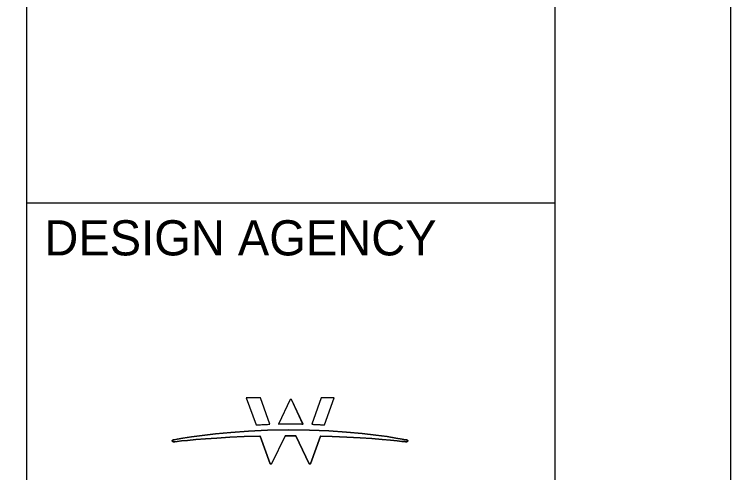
# Model space of a CAD drawing. Extents: x 0 to 34, y 0 to 22.
# Drawn here: x 31.965 to 34, y 3.732 to 5.036 of the extents above; entities that cross this region are included whole.
import ezdxf

# ---------------------------------------------------------------- set-up
doc = ezdxf.new("R2010")
doc.units = 0
for name, color, linetype in [('SH_Border', 7, 'Continuous'), ('SH_Cut_Line', 7, 'Continuous'), ('SH_Data', 7, 'Continuous'), ('SH_Text', 7, 'Continuous')]:
    doc.layers.add(name, color=color, linetype=linetype)

msp = doc.modelspace()

# ---------------------------------------------------------------- linework, layer by layer
at = {"layer": 'SH_Border'}
for p, q in [((32, 0.5), (32, 21.5)), ((32, 4.5), (33.5, 4.5))]:
    msp.add_line(p, q, dxfattribs=at)
msp.add_lwpolyline([(1.5, 21.5), (33.5, 21.5), (33.5, 0.5), (1.5, 0.5)], close=True, dxfattribs=at)
at = {"layer": 'SH_Cut_Line'}
msp.add_lwpolyline([(0, 0), (34, 0), (34, 22), (0, 22)], close=True, dxfattribs=at)
at = {"layer": 'SH_Text'}
for points in [[(32.6638, 3.9447), (32.6232, 3.9447), (32.6514, 3.8679), (32.6561, 3.8682), (32.66, 3.8684), (32.6639, 3.8686), (32.6678, 3.8688), (32.6717, 3.869), (32.6757, 3.8692), (32.6797, 3.8694), (32.6837, 3.8695), (32.6878, 3.8697), (32.6909, 3.8698)], [(32.7519, 3.9402), (32.7481, 3.9402), (32.7154, 3.8705), (32.7156, 3.8705), (32.7173, 3.8706), (32.7191, 3.8706), (32.7208, 3.8706), (32.7225, 3.8706), (32.7243, 3.8707), (32.726, 3.8707), (32.7278, 3.8707), (32.7295, 3.8707), (32.7313, 3.8708), (32.7331, 3.8708), (32.7348, 3.8708), (32.7366, 3.8708), (32.7384, 3.8708), (32.7401, 3.8708), (32.7419, 3.8708), (32.7437, 3.8709), (32.7455, 3.8709), (32.7473, 3.8709), (32.7491, 3.8709), (32.751, 3.8709), (32.7529, 3.8709), (32.7548, 3.8709), (32.7567, 3.8708), (32.7586, 3.8708), (32.7605, 3.8708), (32.7624, 3.8708), (32.7643, 3.8708), (32.7662, 3.8708), (32.7681, 3.8707), (32.77, 3.8707), (32.7719, 3.8707), (32.7737, 3.8707), (32.7756, 3.8706), (32.7775, 3.8706), (32.7793, 3.8706), (32.7812, 3.8705), (32.783, 3.8705), (32.7849, 3.8705), (32.7852, 3.8705)], [(32.8365, 3.9447), (32.8096, 3.8697), (32.8105, 3.8697), (32.8124, 3.8696), (32.8143, 3.8695), (32.8161, 3.8694), (32.818, 3.8694), (32.8198, 3.8693), (32.8217, 3.8692), (32.8235, 3.8691), (32.8254, 3.869), (32.8272, 3.869), (32.829, 3.8689), (32.8308, 3.8688), (32.8327, 3.8687), (32.8345, 3.8686), (32.8363, 3.8685), (32.8381, 3.8684), (32.8399, 3.8683), (32.8416, 3.8682), (32.8434, 3.8681), (32.8461, 3.8679), (32.8737, 3.9447)]]:
    msp.add_lwpolyline(points, close=True, dxfattribs=at)
for points in [[(32.6638, 3.9447), (32.6232, 3.9447), (32.6514, 3.8679), (32.6561, 3.8682), (32.66, 3.8684), (32.6639, 3.8686), (32.6678, 3.8688), (32.6717, 3.869), (32.6757, 3.8692), (32.6797, 3.8694), (32.6837, 3.8695), (32.6878, 3.8697), (32.6909, 3.8698), (32.6638, 3.9447)], [(32.7519, 3.9402), (32.7481, 3.9402), (32.7154, 3.8705), (32.7173, 3.8706), (32.7191, 3.8706), (32.7208, 3.8706), (32.7225, 3.8706), (32.7243, 3.8707), (32.726, 3.8707), (32.7278, 3.8707), (32.7295, 3.8707), (32.7313, 3.8708), (32.7331, 3.8708), (32.7348, 3.8708), (32.7366, 3.8708), (32.7384, 3.8708), (32.7401, 3.8708), (32.7419, 3.8708), (32.7437, 3.8709), (32.7455, 3.8709), (32.7473, 3.8709), (32.7491, 3.8709), (32.751, 3.8709), (32.7529, 3.8709), (32.7548, 3.8709), (32.7567, 3.8708), (32.7586, 3.8708), (32.7605, 3.8708), (32.7624, 3.8708), (32.7643, 3.8708), (32.7662, 3.8708), (32.7681, 3.8707), (32.77, 3.8707), (32.7719, 3.8707), (32.7737, 3.8707), (32.7756, 3.8706), (32.7775, 3.8706), (32.7793, 3.8706), (32.7812, 3.8705), (32.783, 3.8705), (32.7849, 3.8705), (32.7519, 3.9402)], [(32.8365, 3.9447), (32.8096, 3.8697), (32.8105, 3.8697), (32.8124, 3.8696), (32.8143, 3.8695), (32.8161, 3.8694), (32.818, 3.8694), (32.8198, 3.8693), (32.8217, 3.8692), (32.8235, 3.8691), (32.8254, 3.869), (32.8272, 3.869), (32.829, 3.8689), (32.8308, 3.8688), (32.8327, 3.8687), (32.8345, 3.8686), (32.8363, 3.8685), (32.8381, 3.8684), (32.8399, 3.8683), (32.8416, 3.8682), (32.8434, 3.8681), (32.8461, 3.8679), (32.8737, 3.9447), (32.8365, 3.9447)], [(32.662, 3.836), (32.6175, 3.8345), (32.5768, 3.8327), (32.5402, 3.8306), (32.5078, 3.8283), (32.4801, 3.8261), (32.4572, 3.824), (32.4396, 3.8222), (32.4273, 3.8209), (32.4208, 3.8201), (32.4193, 3.82), (32.4183, 3.82), (32.4173, 3.8201), (32.4164, 3.8202), (32.4155, 3.8204), (32.4148, 3.8207), (32.4141, 3.821), (32.4136, 3.8214), (32.4132, 3.8218), (32.413, 3.8222), (32.4129, 3.8227), (32.413, 3.8232), (32.4132, 3.8236), (32.4136, 3.824), (32.4142, 3.8244), (32.4148, 3.8247), (32.4156, 3.825), (32.4164, 3.8252), (32.4174, 3.8253), (32.419, 3.8256), (32.4273, 3.8271), (32.4438, 3.83), (32.4678, 3.8338), (32.4989, 3.8381), (32.5365, 3.8426), (32.5803, 3.8468), (32.6297, 3.8503), (32.6841, 3.8528), (32.7432, 3.8538), (32.8031, 3.8531), (32.8584, 3.8508), (32.9086, 3.8475), (32.9532, 3.8434), (32.9918, 3.839), (33.0239, 3.8346), (33.0491, 3.8307), (33.0668, 3.8276), (33.0765, 3.8257), (33.0788, 3.8253), (33.0798, 3.8252), (33.0806, 3.8249), (33.0814, 3.8247), (33.082, 3.8243), (33.0826, 3.824), (33.0829, 3.8236), (33.0832, 3.8232), (33.0833, 3.8227), (33.0832, 3.8222), (33.083, 3.8218), (33.0827, 3.8215), (33.0822, 3.8211), (33.0817, 3.8208), (33.0811, 3.8206), (33.0804, 3.8203), (33.0796, 3.8202), (33.0788, 3.82), (33.0779, 3.82), (33.0773, 3.82), (33.0772, 3.82), (33.0771, 3.82), (33.077, 3.82), (33.0768, 3.82), (33.0767, 3.82), (33.0766, 3.82), (33.0765, 3.82), (33.0764, 3.82), (33.0763, 3.82), (33.074, 3.8203), (33.066, 3.8212), (33.0524, 3.8227), (33.0334, 3.8246), (33.0094, 3.8267), (32.9806, 3.829), (32.9473, 3.8312), (32.9096, 3.8333), (32.868, 3.835), (32.836, 3.836), (32.8359, 3.836), (32.8358, 3.836), (32.8356, 3.836), (32.8354, 3.836), (32.8352, 3.836), (32.835, 3.836), (32.8348, 3.836), (32.8347, 3.836), (32.8061, 3.7569), (32.8025, 3.7569), (32.7649, 3.8371), (32.7648, 3.8371), (32.7646, 3.8371), (32.7644, 3.8371), (32.7641, 3.8371), (32.7639, 3.8371), (32.7636, 3.8371), (32.7633, 3.8371), (32.7632, 3.8371), (32.7631, 3.8371), (32.762, 3.8371), (32.7605, 3.8371), (32.759, 3.8371), (32.7576, 3.8371), (32.7562, 3.8371), (32.7549, 3.8371), (32.7535, 3.8371), (32.752, 3.8371), (32.7505, 3.8371), (32.7489, 3.8371), (32.7474, 3.8371), (32.746, 3.8371), (32.7447, 3.8371), (32.7434, 3.8371), (32.7421, 3.8371), (32.7408, 3.8371), (32.7395, 3.8371), (32.7381, 3.8371), (32.7367, 3.8371), (32.7361, 3.8371), (32.736, 3.8371), (32.7358, 3.8371), (32.7356, 3.8371), (32.7354, 3.8371), (32.7352, 3.8371), (32.735, 3.8371), (32.7348, 3.8371), (32.7347, 3.8371), (32.7347, 3.837), (32.6958, 3.7569), (32.692, 3.7569), (32.663, 3.836), (32.663, 3.836), (32.6629, 3.836), (32.6627, 3.836), (32.6625, 3.836), (32.6624, 3.836), (32.6622, 3.836), (32.6621, 3.836), (32.662, 3.836), (32.662, 3.836)], [(33.0773, 3.82), (33.0779, 3.82), (33.0788, 3.82), (33.0796, 3.8202), (33.0804, 3.8203), (33.0811, 3.8206), (33.0817, 3.8208), (33.0822, 3.8211), (33.0827, 3.8215), (33.083, 3.8218), (33.0832, 3.8222), (33.0833, 3.8227), (33.0832, 3.8232), (33.0829, 3.8236), (33.0826, 3.824), (33.082, 3.8243), (33.0814, 3.8247), (33.0806, 3.8249), (33.0798, 3.8252), (33.0788, 3.8253), (33.0765, 3.8257), (33.0668, 3.8276), (33.0491, 3.8307), (33.0239, 3.8346), (32.9918, 3.839), (32.9532, 3.8434), (32.9086, 3.8475), (32.8584, 3.8508), (32.8031, 3.8531), (32.7432, 3.8538), (32.6841, 3.8528), (32.6297, 3.8503), (32.5803, 3.8468), (32.5365, 3.8426), (32.4989, 3.8381), (32.4678, 3.8338), (32.4438, 3.83), (32.4273, 3.8271), (32.419, 3.8256), (32.4174, 3.8253), (32.4164, 3.8252), (32.4156, 3.825), (32.4148, 3.8247), (32.4142, 3.8244), (32.4136, 3.824), (32.4132, 3.8236), (32.413, 3.8232), (32.4129, 3.8227), (32.413, 3.8222), (32.4132, 3.8218), (32.4136, 3.8214), (32.4141, 3.821), (32.4148, 3.8207), (32.4155, 3.8204), (32.4164, 3.8202), (32.4173, 3.8201), (32.4183, 3.82), (32.4193, 3.82), (32.4208, 3.8201), (32.4273, 3.8209), (32.4396, 3.8222), (32.4572, 3.824), (32.4801, 3.8261), (32.5078, 3.8283), (32.5402, 3.8306), (32.5768, 3.8327), (32.6175, 3.8345), (32.662, 3.836), (32.6627, 3.836)], [(32.6627, 3.836), (32.663, 3.836)], [(32.663, 3.836), (32.692, 3.7569), (32.6958, 3.7569), (32.7348, 3.8371), (32.7352, 3.8371), (32.7356, 3.8371), (32.7361, 3.8371), (32.7367, 3.8371), (32.7381, 3.8371), (32.7395, 3.8371), (32.7408, 3.8371), (32.7421, 3.8371), (32.7434, 3.8371), (32.7447, 3.8371), (32.746, 3.8371), (32.7474, 3.8371), (32.7489, 3.8371), (32.7505, 3.8371), (32.752, 3.8371), (32.7535, 3.8371), (32.7549, 3.8371), (32.7562, 3.8371), (32.7576, 3.8371), (32.759, 3.8371), (32.7605, 3.8371), (32.762, 3.8371), (32.7633, 3.8371), (32.7639, 3.8371), (32.7644, 3.8371), (32.7649, 3.8371), (32.8025, 3.7569), (32.8061, 3.7569), (32.835, 3.836), (32.8354, 3.836), (32.8359, 3.836)], [(32.8359, 3.836), (32.836, 3.836)], [(32.836, 3.836), (32.868, 3.835), (32.9096, 3.8333), (32.9473, 3.8312), (32.9806, 3.829), (33.0094, 3.8267), (33.0334, 3.8246), (33.0524, 3.8227), (33.066, 3.8212), (33.074, 3.8203), (33.0765, 3.82), (33.0768, 3.82), (33.0772, 3.82)], [(33.0772, 3.82), (33.0773, 3.82)]]:
    msp.add_lwpolyline(points, dxfattribs=at)

# ---------------------------------------------------------------- texts
at = {"layer": 'SH_Data'}
msp.add_text('DESIGN AGENCY', height=0.1, dxfattribs=at).set_placement((32.05, 4.35))

doc.saveas('drawing.dxf')
